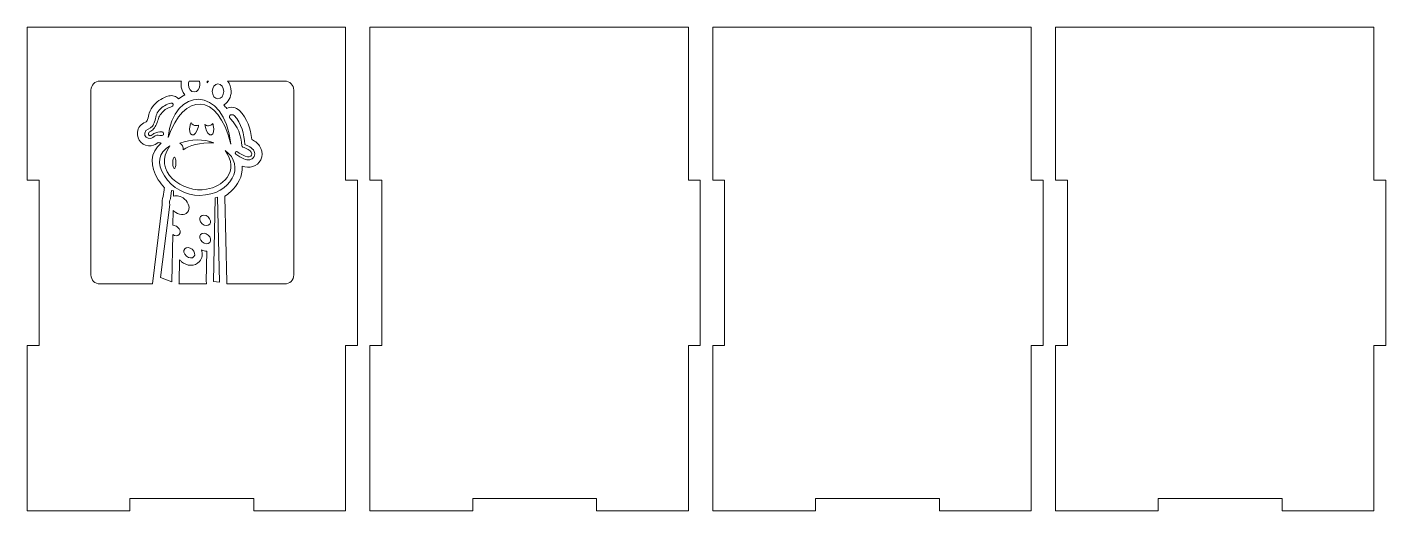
# Model space of a CAD drawing. Header units: millimetres. Extents: x -1461 to 1461, y -777 to 775.
# Drawn here: x 448.9 to 777.9, y 305.1 to 422.1 of the extents above; entities that cross this region are included whole.
import ezdxf

# ---------------------------------------------------------------- set-up
doc = ezdxf.new("R2010")
doc.units = ezdxf.units.MM
doc.header["$MEASUREMENT"] = 0
doc.layers.add('Camada 1', color=7, linetype='Continuous')

msp = doc.modelspace()

# ---------------------------------------------------------------- linework, layer by layer
at = {"layer": 'Camada 1', "color": 250, "lineweight": 20}
for points, knots in [([(448.8606, 305.1068), (448.8606, 305.1068), (473.748, 305.1068), (473.748, 305.1068), (473.748, 305.1068), (473.748, 305.1068), (473.748, 308.1068), (473.748, 308.1068), (473.748, 308.1068), (473.748, 308.1068), (503.7479, 308.1068), (503.7479, 308.1068), (503.7479, 308.1068), (503.7479, 308.1068), (503.7479, 305.1068), (503.7479, 305.1068), (503.7479, 305.1068), (503.7479, 305.1068), (525.973, 305.1068), (525.973, 305.1068), (525.973, 305.1068), (525.973, 305.1068), (525.973, 345.1068), (525.973, 345.1068), (525.973, 345.1068), (525.973, 345.1068), (528.8605, 345.1068), (528.8605, 345.1068), (528.8605, 345.1068), (528.8605, 345.1068), (528.8605, 385.1067), (528.8605, 385.1067), (528.8605, 385.1067), (528.8605, 385.1067), (525.973, 385.1067), (525.973, 385.1067), (525.973, 385.1067), (525.973, 385.1067), (525.973, 422.1067), (525.973, 422.1067), (525.973, 422.1067), (525.973, 422.1067), (448.8606, 422.1067), (448.8606, 422.1067), (448.8606, 422.1067), (448.8606, 422.1067), (448.8606, 385.1067), (448.8606, 385.1067), (448.8606, 385.1067), (448.8606, 385.1067), (451.7481, 385.1067), (451.7481, 385.1067), (451.7481, 385.1067), (451.7481, 385.1067), (451.7481, 345.1068), (451.7481, 345.1068), (451.7481, 345.1068), (451.7481, 345.1068), (448.8606, 345.1068), (448.8606, 345.1068), (448.8606, 345.1068), (448.8606, 345.1068), (448.8606, 305.1068), (448.8606, 305.1068)], [0, 0, 0, 0, 0.05882353, 0.05882353, 0.05882353, 0.05882353, 0.11764706, 0.11764706, 0.11764706, 0.11764706, 0.17647059, 0.17647059, 0.17647059, 0.17647059, 0.23529412, 0.23529412, 0.23529412, 0.23529412, 0.29411765, 0.29411765, 0.29411765, 0.29411765, 0.35294118, 0.35294118, 0.35294118, 0.35294118, 0.41176471, 0.41176471, 0.41176471, 0.41176471, 0.47058824, 0.47058824, 0.47058824, 0.47058824, 0.52941176, 0.52941176, 0.52941176, 0.52941176, 0.58823529, 0.58823529, 0.58823529, 0.58823529, 0.64705882, 0.64705882, 0.64705882, 0.64705882, 0.70588235, 0.70588235, 0.70588235, 0.70588235, 0.76470588, 0.76470588, 0.76470588, 0.76470588, 0.82352941, 0.82352941, 0.82352941, 0.82352941, 0.88235294, 0.88235294, 0.88235294, 0.88235294, 1, 1, 1, 1]), ([(531.8605, 305.1068), (531.8605, 305.1068), (556.7479, 305.1068), (556.7479, 305.1068), (556.7479, 305.1068), (556.7479, 305.1068), (556.7479, 308.1068), (556.7479, 308.1068), (556.7479, 308.1068), (556.7479, 308.1068), (586.7478, 308.1068), (586.7478, 308.1068), (586.7478, 308.1068), (586.7478, 308.1068), (586.7478, 305.1068), (586.7478, 305.1068), (586.7478, 305.1068), (586.7478, 305.1068), (608.9729, 305.1068), (608.9729, 305.1068), (608.9729, 305.1068), (608.9729, 305.1068), (608.9729, 345.1068), (608.9729, 345.1068), (608.9729, 345.1068), (608.9729, 345.1068), (611.8604, 345.1068), (611.8604, 345.1068), (611.8604, 345.1068), (611.8604, 345.1068), (611.8604, 385.1067), (611.8604, 385.1067), (611.8604, 385.1067), (611.8604, 385.1067), (608.9729, 385.1067), (608.9729, 385.1067), (608.9729, 385.1067), (608.9729, 385.1067), (608.9729, 422.1067), (608.9729, 422.1067), (608.9729, 422.1067), (608.9729, 422.1067), (531.8605, 422.1067), (531.8605, 422.1067), (531.8605, 422.1067), (531.8605, 422.1067), (531.8605, 385.1067), (531.8605, 385.1067), (531.8605, 385.1067), (531.8605, 385.1067), (534.748, 385.1067), (534.748, 385.1067), (534.748, 385.1067), (534.748, 385.1067), (534.748, 345.1068), (534.748, 345.1068), (534.748, 345.1068), (534.748, 345.1068), (531.8605, 345.1068), (531.8605, 345.1068), (531.8605, 345.1068), (531.8605, 345.1068), (531.8605, 305.1068), (531.8605, 305.1068)], [0, 0, 0, 0, 0.05882353, 0.05882353, 0.05882353, 0.05882353, 0.11764706, 0.11764706, 0.11764706, 0.11764706, 0.17647059, 0.17647059, 0.17647059, 0.17647059, 0.23529412, 0.23529412, 0.23529412, 0.23529412, 0.29411765, 0.29411765, 0.29411765, 0.29411765, 0.35294118, 0.35294118, 0.35294118, 0.35294118, 0.41176471, 0.41176471, 0.41176471, 0.41176471, 0.47058824, 0.47058824, 0.47058824, 0.47058824, 0.52941176, 0.52941176, 0.52941176, 0.52941176, 0.58823529, 0.58823529, 0.58823529, 0.58823529, 0.64705882, 0.64705882, 0.64705882, 0.64705882, 0.70588235, 0.70588235, 0.70588235, 0.70588235, 0.76470588, 0.76470588, 0.76470588, 0.76470588, 0.82352941, 0.82352941, 0.82352941, 0.82352941, 0.88235294, 0.88235294, 0.88235294, 0.88235294, 1, 1, 1, 1]), ([(614.8604, 305.1068), (614.8604, 305.1068), (639.7478, 305.1068), (639.7478, 305.1068), (639.7478, 305.1068), (639.7478, 305.1068), (639.7478, 308.1068), (639.7478, 308.1068), (639.7478, 308.1068), (639.7478, 308.1068), (669.7477, 308.1068), (669.7477, 308.1068), (669.7477, 308.1068), (669.7477, 308.1068), (669.7477, 305.1068), (669.7477, 305.1068), (669.7477, 305.1068), (669.7477, 305.1068), (691.9728, 305.1068), (691.9728, 305.1068), (691.9728, 305.1068), (691.9728, 305.1068), (691.9728, 345.1068), (691.9728, 345.1068), (691.9728, 345.1068), (691.9728, 345.1068), (694.8603, 345.1068), (694.8603, 345.1068), (694.8603, 345.1068), (694.8603, 345.1068), (694.8603, 385.1067), (694.8603, 385.1067), (694.8603, 385.1067), (694.8603, 385.1067), (691.9728, 385.1067), (691.9728, 385.1067), (691.9728, 385.1067), (691.9728, 385.1067), (691.9728, 422.1067), (691.9728, 422.1067), (691.9728, 422.1067), (691.9728, 422.1067), (614.8604, 422.1067), (614.8604, 422.1067), (614.8604, 422.1067), (614.8604, 422.1067), (614.8604, 385.1067), (614.8604, 385.1067), (614.8604, 385.1067), (614.8604, 385.1067), (617.7479, 385.1067), (617.7479, 385.1067), (617.7479, 385.1067), (617.7479, 385.1067), (617.7479, 345.1068), (617.7479, 345.1068), (617.7479, 345.1068), (617.7479, 345.1068), (614.8604, 345.1068), (614.8604, 345.1068), (614.8604, 345.1068), (614.8604, 345.1068), (614.8604, 305.1068), (614.8604, 305.1068)], [0, 0, 0, 0, 0.05882353, 0.05882353, 0.05882353, 0.05882353, 0.11764706, 0.11764706, 0.11764706, 0.11764706, 0.17647059, 0.17647059, 0.17647059, 0.17647059, 0.23529412, 0.23529412, 0.23529412, 0.23529412, 0.29411765, 0.29411765, 0.29411765, 0.29411765, 0.35294118, 0.35294118, 0.35294118, 0.35294118, 0.41176471, 0.41176471, 0.41176471, 0.41176471, 0.47058824, 0.47058824, 0.47058824, 0.47058824, 0.52941176, 0.52941176, 0.52941176, 0.52941176, 0.58823529, 0.58823529, 0.58823529, 0.58823529, 0.64705882, 0.64705882, 0.64705882, 0.64705882, 0.70588235, 0.70588235, 0.70588235, 0.70588235, 0.76470588, 0.76470588, 0.76470588, 0.76470588, 0.82352941, 0.82352941, 0.82352941, 0.82352941, 0.88235294, 0.88235294, 0.88235294, 0.88235294, 1, 1, 1, 1]), ([(697.8603, 305.1068), (697.8603, 305.1068), (722.7477, 305.1068), (722.7477, 305.1068), (722.7477, 305.1068), (722.7477, 305.1068), (722.7477, 308.1068), (722.7477, 308.1068), (722.7477, 308.1068), (722.7477, 308.1068), (752.7476, 308.1068), (752.7476, 308.1068), (752.7476, 308.1068), (752.7476, 308.1068), (752.7476, 305.1068), (752.7476, 305.1068), (752.7476, 305.1068), (752.7476, 305.1068), (774.9727, 305.1068), (774.9727, 305.1068), (774.9727, 305.1068), (774.9727, 305.1068), (774.9727, 345.1068), (774.9727, 345.1068), (774.9727, 345.1068), (774.9727, 345.1068), (777.8602, 345.1068), (777.8602, 345.1068), (777.8602, 345.1068), (777.8602, 345.1068), (777.8602, 385.1067), (777.8602, 385.1067), (777.8602, 385.1067), (777.8602, 385.1067), (774.9727, 385.1067), (774.9727, 385.1067), (774.9727, 385.1067), (774.9727, 385.1067), (774.9727, 422.1067), (774.9727, 422.1067), (774.9727, 422.1067), (774.9727, 422.1067), (697.8603, 422.1067), (697.8603, 422.1067), (697.8603, 422.1067), (697.8603, 422.1067), (697.8603, 385.1067), (697.8603, 385.1067), (697.8603, 385.1067), (697.8603, 385.1067), (700.7478, 385.1067), (700.7478, 385.1067), (700.7478, 385.1067), (700.7478, 385.1067), (700.7478, 345.1068), (700.7478, 345.1068), (700.7478, 345.1068), (700.7478, 345.1068), (697.8603, 345.1068), (697.8603, 345.1068), (697.8603, 345.1068), (697.8603, 345.1068), (697.8603, 305.1068), (697.8603, 305.1068)], [0, 0, 0, 0, 0.05882353, 0.05882353, 0.05882353, 0.05882353, 0.11764706, 0.11764706, 0.11764706, 0.11764706, 0.17647059, 0.17647059, 0.17647059, 0.17647059, 0.23529412, 0.23529412, 0.23529412, 0.23529412, 0.29411765, 0.29411765, 0.29411765, 0.29411765, 0.35294118, 0.35294118, 0.35294118, 0.35294118, 0.41176471, 0.41176471, 0.41176471, 0.41176471, 0.47058824, 0.47058824, 0.47058824, 0.47058824, 0.52941176, 0.52941176, 0.52941176, 0.52941176, 0.58823529, 0.58823529, 0.58823529, 0.58823529, 0.64705882, 0.64705882, 0.64705882, 0.64705882, 0.70588235, 0.70588235, 0.70588235, 0.70588235, 0.76470588, 0.76470588, 0.76470588, 0.76470588, 0.82352941, 0.82352941, 0.82352941, 0.82352941, 0.88235294, 0.88235294, 0.88235294, 0.88235294, 1, 1, 1, 1]), ([(479.2185, 359.9782), (479.2185, 359.9782), (466.4923, 359.9782), (466.4923, 359.9782), (466.4923, 359.9782), (465.2929, 359.9782), (464.3117, 360.9594), (464.3117, 362.1587), (464.3117, 362.1587), (464.3117, 362.1587), (464.3117, 406.8955), (464.3117, 406.8955), (464.3117, 406.8955), (464.3117, 408.0948), (465.2929, 409.076), (466.4923, 409.076), (466.4923, 409.076), (466.4923, 409.076), (486.2079, 409.076), (486.2079, 409.076), (486.2079, 409.076), (486.1527, 408.8088), (486.1239, 408.5353), (486.1239, 408.2614), (486.1239, 408.2614), (486.1239, 407.3289), (486.4552, 406.3991), (487.0406, 405.7166), (487.0406, 405.7166), (486.4953, 405.4526), (485.9813, 405.1247), (485.5036, 404.7437), (485.5036, 404.7437), (484.9512, 405.4129), (484.0323, 405.7282), (483.1488, 405.4698), (483.1488, 405.4698), (481.7579, 405.0631), (480.5125, 404.3495), (479.5327, 403.2724), (479.5327, 403.2724), (479.0105, 402.6981), (478.6608, 402.0789), (478.4257, 401.3413), (478.4257, 401.3413), (478.2638, 400.8333), (478.1757, 400.3036), (478.0032, 399.8017), (478.0032, 399.8017), (477.9473, 399.6388), (477.8811, 399.4618), (477.7878, 399.3115), (477.7878, 399.3115), (477.6995, 399.2536), (477.5757, 399.1938), (477.4934, 399.1499), (477.4934, 399.1499), (476.9781, 398.8743), (476.5306, 398.597), (476.1562, 398.1326), (476.1562, 398.1326), (475.8309, 397.7288), (475.6281, 397.2558), (475.5587, 396.7418), (475.5587, 396.7418), (475.295, 394.7885), (476.9754, 393.167), (478.9107, 393.4274), (478.9107, 393.4274), (479.6798, 393.531), (480.05, 393.8302), (480.6197, 394.182), (480.6197, 394.182), (480.7971, 394.1662), (481.0294, 394.117), (481.1804, 394.0981), (481.1804, 394.0981), (481.1804, 394.0981), (481.305, 394.0862), (481.305, 394.0862), (481.305, 394.0862), (478.5435, 391.7236), (478.5159, 388.5042), (480.6062, 385.1862), (480.6062, 385.1862), (481.0494, 384.4828), (481.5591, 383.8349), (482.1245, 383.249), (482.1245, 383.249), (482.0693, 383.1082), (482.0316, 382.9575), (482.0118, 382.7974), (482.0118, 382.7974), (482.0118, 382.7974), (481.8033, 381.1102), (481.8033, 381.1102), (481.8033, 381.1102), (481.534, 380.4911), (481.4617, 379.8058), (481.5593, 379.1357), (481.5593, 379.1357), (481.5593, 379.1357), (479.2185, 359.9782), (479.2185, 359.9782)], [0, 0, 0, 0, 0.03703704, 0.03703704, 0.03703704, 0.03703704, 0.07407407, 0.07407407, 0.07407407, 0.07407407, 0.11111111, 0.11111111, 0.11111111, 0.11111111, 0.14814815, 0.14814815, 0.14814815, 0.14814815, 0.18518519, 0.18518519, 0.18518519, 0.18518519, 0.22222222, 0.22222222, 0.22222222, 0.22222222, 0.25925926, 0.25925926, 0.25925926, 0.25925926, 0.2962963, 0.2962963, 0.2962963, 0.2962963, 0.33333333, 0.33333333, 0.33333333, 0.33333333, 0.37037037, 0.37037037, 0.37037037, 0.37037037, 0.40740741, 0.40740741, 0.40740741, 0.40740741, 0.44444444, 0.44444444, 0.44444444, 0.44444444, 0.48148148, 0.48148148, 0.48148148, 0.48148148, 0.51851852, 0.51851852, 0.51851852, 0.51851852, 0.55555556, 0.55555556, 0.55555556, 0.55555556, 0.59259259, 0.59259259, 0.59259259, 0.59259259, 0.62962963, 0.62962963, 0.62962963, 0.62962963, 0.66666667, 0.66666667, 0.66666667, 0.66666667, 0.7037037, 0.7037037, 0.7037037, 0.7037037, 0.74074074, 0.74074074, 0.74074074, 0.74074074, 0.77777778, 0.77777778, 0.77777778, 0.77777778, 0.81481481, 0.81481481, 0.81481481, 0.81481481, 0.85185185, 0.85185185, 0.85185185, 0.85185185, 0.88888889, 0.88888889, 0.88888889, 0.88888889, 0.92592593, 0.92592593, 0.92592593, 0.92592593, 1, 1, 1, 1]), ([(483.02, 395.382), (484.1269, 407.8266), (496.7028, 408.2055), (498.1678, 393.8199), (498.1678, 393.8199), (495.0673, 406.5772), (486.7086, 406.343), (483.02, 395.382)], [0, 0, 0, 0, 0.33333333, 0.33333333, 0.33333333, 0.33333333, 1, 1, 1, 1]), ([(490.7058, 408.2614), (490.7058, 407.2548), (490.0806, 406.4389), (489.3095, 406.4389), (489.3095, 406.4389), (488.5382, 406.4389), (487.913, 407.2548), (487.913, 408.2614), (487.913, 408.2614), (487.913, 408.5542), (487.966, 408.8309), (488.06, 409.076), (488.06, 409.076), (488.06, 409.076), (490.5589, 409.076), (490.5589, 409.076), (490.5589, 409.076), (490.653, 408.8309), (490.7058, 408.5542), (490.7058, 408.2614)], [0, 0, 0, 0, 0.16666667, 0.16666667, 0.16666667, 0.16666667, 0.33333333, 0.33333333, 0.33333333, 0.33333333, 0.5, 0.5, 0.5, 0.5, 0.66666667, 0.66666667, 0.66666667, 0.66666667, 1, 1, 1, 1]), ([(492.7598, 409.076), (492.6557, 408.9503), (492.5599, 408.8167), (492.4732, 408.6766), (492.4732, 408.6766), (492.4592, 408.8108), (492.4383, 408.9441), (492.4111, 409.076), (492.4111, 409.076), (492.4111, 409.076), (492.7598, 409.076), (492.7598, 409.076)], [0, 0, 0, 0, 0.25, 0.25, 0.25, 0.25, 0.5, 0.5, 0.5, 0.5, 1, 1, 1, 1]), ([(493.6709, 406.5772), (493.6709, 407.5837), (494.2961, 408.3997), (495.0673, 408.3997), (495.0673, 408.3997), (495.8385, 408.3997), (496.4637, 407.5837), (496.4637, 406.5772), (496.4637, 406.5772), (496.4637, 405.5706), (495.8385, 404.7547), (495.0673, 404.7547), (495.0673, 404.7547), (494.2961, 404.7547), (493.6709, 405.5706), (493.6709, 406.5772)], [0, 0, 0, 0, 0.2, 0.2, 0.2, 0.2, 0.4, 0.4, 0.4, 0.4, 0.6, 0.6, 0.6, 0.6, 1, 1, 1, 1]), ([(497.175, 359.9782), (497.2092, 360.1258), (497.2247, 360.2806), (497.221, 360.4417), (497.221, 360.4417), (497.221, 360.4417), (496.7476, 381.0568), (496.7476, 381.0568), (496.7476, 381.0568), (496.746, 381.1265), (496.7408, 381.1949), (496.7321, 381.2619), (496.7321, 381.2619), (497.2257, 381.5594), (497.6958, 381.8999), (498.136, 382.2849), (498.136, 382.2849), (499.8733, 383.8039), (501.0526, 386.0147), (500.9513, 388.3614), (500.9513, 388.3614), (500.9513, 388.3614), (500.945, 388.481), (500.945, 388.481), (500.945, 388.481), (502.629, 387.9195), (504.5807, 388.3144), (505.4295, 390.0416), (505.4295, 390.0416), (505.8558, 390.9088), (505.8509, 391.9037), (505.4671, 392.7844), (505.4671, 392.7844), (505.099, 393.6291), (504.4288, 394.2827), (503.6331, 394.7312), (503.6331, 394.7312), (503.4994, 394.8066), (503.3632, 394.8773), (503.225, 394.9438), (503.225, 394.9438), (502.9329, 397.5405), (502.1771, 400.029), (500.2643, 401.9427), (500.2643, 401.9427), (499.4767, 402.8044), (498.1429, 402.9781), (497.1705, 402.4101), (497.1705, 402.4101), (496.9569, 402.7198), (496.7292, 403.0194), (496.4864, 403.307), (496.4864, 403.307), (496.4864, 403.307), (496.4727, 403.3233), (496.4727, 403.3233), (496.4727, 403.3233), (497.5865, 403.9373), (498.2528, 405.2544), (498.2528, 406.5772), (498.2528, 406.5772), (498.2528, 407.489), (497.9361, 408.398), (497.3746, 409.076), (497.3746, 409.076), (497.3746, 409.076), (511.229, 409.076), (511.229, 409.076), (511.229, 409.076), (512.4283, 409.076), (513.4095, 408.0948), (513.4095, 406.8955), (513.4095, 406.8955), (513.4095, 406.8955), (513.4095, 362.1587), (513.4095, 362.1587), (513.4095, 362.1587), (513.4095, 360.9594), (512.4283, 359.9782), (511.229, 359.9782), (511.229, 359.9782), (511.229, 359.9782), (497.175, 359.9782), (497.175, 359.9782)], [0, 0, 0, 0, 0.04545455, 0.04545455, 0.04545455, 0.04545455, 0.09090909, 0.09090909, 0.09090909, 0.09090909, 0.13636364, 0.13636364, 0.13636364, 0.13636364, 0.18181818, 0.18181818, 0.18181818, 0.18181818, 0.22727273, 0.22727273, 0.22727273, 0.22727273, 0.27272727, 0.27272727, 0.27272727, 0.27272727, 0.31818182, 0.31818182, 0.31818182, 0.31818182, 0.36363636, 0.36363636, 0.36363636, 0.36363636, 0.40909091, 0.40909091, 0.40909091, 0.40909091, 0.45454545, 0.45454545, 0.45454545, 0.45454545, 0.5, 0.5, 0.5, 0.5, 0.54545455, 0.54545455, 0.54545455, 0.54545455, 0.59090909, 0.59090909, 0.59090909, 0.59090909, 0.63636364, 0.63636364, 0.63636364, 0.63636364, 0.68181818, 0.68181818, 0.68181818, 0.68181818, 0.72727273, 0.72727273, 0.72727273, 0.72727273, 0.77272727, 0.77272727, 0.77272727, 0.77272727, 0.81818182, 0.81818182, 0.81818182, 0.81818182, 0.86363636, 0.86363636, 0.86363636, 0.86363636, 0.90909091, 0.90909091, 0.90909091, 0.90909091, 1, 1, 1, 1]), ([(481.5181, 401.4667), (480.7866, 400.6625), (480.6524, 399.9905), (480.3165, 399.0126), (480.3165, 399.0126), (480.1594, 398.5554), (479.9728, 398.1399), (479.6868, 397.7468), (479.6868, 397.7468), (479.44, 397.4073), (479.1323, 397.1813), (478.7895, 396.9499), (478.7895, 396.9499), (478.6337, 396.8448), (478.3596, 396.6738), (478.2627, 396.5106), (478.2627, 396.5106), (478.2387, 396.4702), (478.2244, 396.4293), (478.2182, 396.3827), (478.2182, 396.3827), (478.194, 396.2032), (478.2752, 396.0255), (478.4268, 395.9263), (478.4268, 395.9263), (478.4946, 395.882), (478.5754, 395.8391), (478.6592, 395.8504), (478.6592, 395.8504), (478.8479, 395.8758), (479.3374, 396.2442), (479.5222, 396.3534), (479.5222, 396.3534), (480.1536, 396.7257), (480.7822, 396.8523), (481.5124, 396.7613), (481.5124, 396.7613), (481.7569, 396.7308), (481.9313, 396.5066), (481.9009, 396.2621), (481.9009, 396.2621), (481.8704, 396.0175), (481.646, 395.8432), (481.4017, 395.8736), (481.4017, 395.8736), (480.8671, 395.9402), (480.3316, 396.0916), (479.8703, 395.8196), (479.8703, 395.8196), (479.488, 395.594), (479.1259, 395.2616), (478.6721, 395.2005), (478.6721, 395.2005), (477.9251, 395.1), (477.2216, 395.6874), (477.3316, 396.5025), (477.3316, 396.5025), (477.4613, 397.4625), (478.707, 397.5284), (479.1884, 398.1902), (479.1884, 398.1902), (479.4203, 398.5091), (479.5678, 398.8496), (479.6952, 399.2203), (479.6952, 399.2203), (480.0782, 400.3354), (480.0189, 401.1478), (480.8563, 402.0686), (480.8563, 402.0686), (481.6134, 402.9009), (482.5768, 403.4384), (483.651, 403.7526), (483.651, 403.7526), (483.8875, 403.8218), (484.1367, 403.6854), (484.2059, 403.4489), (484.2059, 403.4489), (484.275, 403.2124), (484.1386, 402.9632), (483.9022, 402.894), (483.9022, 402.894), (482.9873, 402.6265), (482.1636, 402.1764), (481.5181, 401.4667)], [0, 0, 0, 0, 0.04545455, 0.04545455, 0.04545455, 0.04545455, 0.09090909, 0.09090909, 0.09090909, 0.09090909, 0.13636364, 0.13636364, 0.13636364, 0.13636364, 0.18181818, 0.18181818, 0.18181818, 0.18181818, 0.22727273, 0.22727273, 0.22727273, 0.22727273, 0.27272727, 0.27272727, 0.27272727, 0.27272727, 0.31818182, 0.31818182, 0.31818182, 0.31818182, 0.36363636, 0.36363636, 0.36363636, 0.36363636, 0.40909091, 0.40909091, 0.40909091, 0.40909091, 0.45454545, 0.45454545, 0.45454545, 0.45454545, 0.5, 0.5, 0.5, 0.5, 0.54545455, 0.54545455, 0.54545455, 0.54545455, 0.59090909, 0.59090909, 0.59090909, 0.59090909, 0.63636364, 0.63636364, 0.63636364, 0.63636364, 0.68181818, 0.68181818, 0.68181818, 0.68181818, 0.72727273, 0.72727273, 0.72727273, 0.72727273, 0.77272727, 0.77272727, 0.77272727, 0.77272727, 0.81818182, 0.81818182, 0.81818182, 0.81818182, 0.86363636, 0.86363636, 0.86363636, 0.86363636, 0.90909091, 0.90909091, 0.90909091, 0.90909091, 1, 1, 1, 1]), ([(488.3145, 398.3119), (488.3808, 398.5799), (488.4683, 398.8297), (488.5705, 399.0533), (488.5705, 399.0533), (488.7755, 398.6034), (489.2292, 398.2906), (489.7558, 398.2906), (489.7558, 398.2906), (489.9698, 398.2906), (490.1716, 398.3422), (490.3496, 398.4335), (490.3496, 398.4335), (490.3299, 398.2406), (490.2955, 398.0397), (490.245, 397.8351), (490.245, 397.8351), (489.966, 396.7058), (489.3077, 395.8968), (488.7746, 396.0285), (488.7746, 396.0285), (488.2417, 396.1601), (488.0357, 397.1825), (488.3145, 398.3119)], [0, 0, 0, 0, 0.14285714, 0.14285714, 0.14285714, 0.14285714, 0.28571429, 0.28571429, 0.28571429, 0.28571429, 0.42857143, 0.42857143, 0.42857143, 0.42857143, 0.57142857, 0.57142857, 0.57142857, 0.57142857, 0.71428571, 0.71428571, 0.71428571, 0.71428571, 1, 1, 1, 1]), ([(493.7906, 398.7768), (493.8448, 398.6297), (493.8926, 398.4741), (493.9328, 398.3119), (493.9328, 398.3119), (494.2117, 397.1825), (494.0057, 396.1601), (493.4726, 396.0285), (493.4726, 396.0285), (492.9397, 395.8968), (492.2814, 396.7058), (492.0025, 397.8351), (492.0025, 397.8351), (491.9385, 398.0938), (491.9002, 398.3469), (491.8852, 398.585), (491.8852, 398.585), (492.1152, 398.3808), (492.4178, 398.2566), (492.7495, 398.2566), (492.7495, 398.2566), (493.1752, 398.2566), (493.5531, 398.461), (493.7906, 398.7768)], [0, 0, 0, 0, 0.14285714, 0.14285714, 0.14285714, 0.14285714, 0.28571429, 0.28571429, 0.28571429, 0.28571429, 0.42857143, 0.42857143, 0.42857143, 0.42857143, 0.57142857, 0.57142857, 0.57142857, 0.57142857, 0.71428571, 0.71428571, 0.71428571, 0.71428571, 1, 1, 1, 1]), ([(500.8389, 393.4121), (500.7139, 395.8936), (499.8966, 398.142), (498.0929, 399.9207), (498.0929, 399.9207), (497.3308, 400.8671), (498.5326, 401.2343), (498.9623, 400.7142), (498.9623, 400.7142), (500.837, 398.8655), (501.3699, 396.2691), (501.5393, 393.6952), (501.5393, 393.6952), (501.9565, 393.5552), (502.3746, 393.3869), (502.7546, 393.1727), (502.7546, 393.1727), (503.2056, 392.9184), (503.6168, 392.5519), (503.827, 392.0697), (503.827, 392.0697), (504.0004, 391.6719), (504.0178, 391.2249), (503.824, 390.8308), (503.824, 390.8308), (503.3643, 389.8954), (502.2079, 389.9), (501.3633, 390.2318), (501.3633, 390.2318), (500.6666, 390.5058), (499.981, 390.951), (499.3768, 391.3887), (499.3768, 391.3887), (499.2172, 391.5043), (499.1813, 391.7287), (499.297, 391.8884), (499.297, 391.8884), (499.4126, 392.048), (499.637, 392.0838), (499.7967, 391.9682), (499.7967, 391.9682), (500.3491, 391.5681), (500.9878, 391.1484), (501.6251, 390.8979), (501.6251, 390.8979), (503.2537, 390.2578), (503.8969, 391.7071), (502.4032, 392.5493), (502.4032, 392.5493), (501.9963, 392.7787), (501.5345, 392.9495), (501.0896, 393.0885), (501.0896, 393.0885), (500.9437, 393.134), (500.8465, 393.2594), (500.8389, 393.4121)], [0, 0, 0, 0, 0.06666667, 0.06666667, 0.06666667, 0.06666667, 0.13333333, 0.13333333, 0.13333333, 0.13333333, 0.2, 0.2, 0.2, 0.2, 0.26666667, 0.26666667, 0.26666667, 0.26666667, 0.33333333, 0.33333333, 0.33333333, 0.33333333, 0.4, 0.4, 0.4, 0.4, 0.46666667, 0.46666667, 0.46666667, 0.46666667, 0.53333333, 0.53333333, 0.53333333, 0.53333333, 0.6, 0.6, 0.6, 0.6, 0.66666667, 0.66666667, 0.66666667, 0.66666667, 0.73333333, 0.73333333, 0.73333333, 0.73333333, 0.8, 0.8, 0.8, 0.8, 0.86666667, 0.86666667, 0.86666667, 0.86666667, 1, 1, 1, 1]), ([(485.7885, 394.045), (488.6906, 395.0855), (491.46, 395.117), (494.0961, 394.1396), (494.0961, 394.1396), (490.6219, 394.1554), (488.1365, 393.5794), (486.6406, 392.4119), (486.6406, 392.4119), (486.7424, 393.1794), (486.4583, 393.7238), (485.7885, 394.045)], [0, 0, 0, 0, 0.25, 0.25, 0.25, 0.25, 0.5, 0.5, 0.5, 0.5, 1, 1, 1, 1]), ([(483.4453, 393.4299), (478.8941, 387.3151), (486.6472, 381.7838), (492.3108, 382.9005), (492.3108, 382.9005), (494.3045, 383.2934), (496.0506, 384.0885), (497.2775, 385.7542), (497.2775, 385.7542), (498.6813, 387.6603), (498.5203, 389.8402), (496.7945, 392.2938), (496.7945, 392.2938), (501.8882, 388.6983), (498.2907, 381.5126), (490.6941, 381.4281), (490.6941, 381.4281), (487.2082, 381.3894), (483.9561, 383.1765), (482.12, 386.1399), (482.12, 386.1399), (480.1342, 389.2431), (480.576, 391.673), (483.4453, 393.4299)], [0, 0, 0, 0, 0.14285714, 0.14285714, 0.14285714, 0.14285714, 0.28571429, 0.28571429, 0.28571429, 0.28571429, 0.42857143, 0.42857143, 0.42857143, 0.42857143, 0.57142857, 0.57142857, 0.57142857, 0.57142857, 0.71428571, 0.71428571, 0.71428571, 0.71428571, 1, 1, 1, 1]), ([(484.4986, 390.6843), (484.7142, 390.6843), (484.889, 390.0591), (484.889, 389.2879), (484.889, 389.2879), (484.889, 388.5167), (484.7142, 387.8916), (484.4986, 387.8916), (484.4986, 387.8916), (484.2828, 387.8916), (484.108, 388.5167), (484.108, 389.2879), (484.108, 389.2879), (484.108, 390.0591), (484.2828, 390.6843), (484.4986, 390.6843)], [0, 0, 0, 0, 0.2, 0.2, 0.2, 0.2, 0.4, 0.4, 0.4, 0.4, 0.6, 0.6, 0.6, 0.6, 1, 1, 1, 1]), ([(484.2832, 381.1952), (485.0492, 381.4958), (486.1085, 381.2647), (486.9559, 380.5376), (486.9559, 380.5376), (488.0622, 379.5885), (488.3882, 378.1538), (487.684, 377.3329), (487.684, 377.3329), (486.9797, 376.512), (485.512, 376.6159), (484.4057, 377.5652), (484.4057, 377.5652), (484.3398, 377.6217), (484.2767, 377.6801), (484.2163, 377.7397), (484.2163, 377.7397), (484.2163, 377.7397), (484.1474, 374.1784), (484.1474, 374.1784), (484.1474, 374.1784), (484.5159, 374.195), (484.9372, 374.0469), (485.2918, 373.7426), (485.2918, 373.7426), (485.9069, 373.2149), (486.0881, 372.4172), (485.6965, 371.9608), (485.6965, 371.9608), (485.3522, 371.5594), (484.6792, 371.5559), (484.1036, 371.92), (484.1036, 371.92), (484.1036, 371.92), (483.882, 360.4716), (483.882, 360.4716), (483.882, 360.4716), (483.882, 360.4716), (481.1839, 361.513), (481.1839, 361.513), (481.1839, 361.513), (481.1839, 361.513), (483.3687, 379.1901), (483.3687, 379.1901), (483.3687, 379.1901), (483.2484, 379.6949), (483.2988, 380.1891), (483.5408, 380.5823), (483.5408, 380.5823), (483.5408, 380.5823), (483.7875, 382.578), (483.7875, 382.578), (483.7875, 382.578), (483.7875, 382.578), (484.3081, 382.4832), (484.3081, 382.4832), (484.3081, 382.4832), (484.3081, 382.4832), (484.2832, 381.1952), (484.2832, 381.1952)], [0, 0, 0, 0, 0.0625, 0.0625, 0.0625, 0.0625, 0.125, 0.125, 0.125, 0.125, 0.1875, 0.1875, 0.1875, 0.1875, 0.25, 0.25, 0.25, 0.25, 0.3125, 0.3125, 0.3125, 0.3125, 0.375, 0.375, 0.375, 0.375, 0.4375, 0.4375, 0.4375, 0.4375, 0.5, 0.5, 0.5, 0.5, 0.5625, 0.5625, 0.5625, 0.5625, 0.625, 0.625, 0.625, 0.625, 0.6875, 0.6875, 0.6875, 0.6875, 0.75, 0.75, 0.75, 0.75, 0.8125, 0.8125, 0.8125, 0.8125, 0.875, 0.875, 0.875, 0.875, 1, 1, 1, 1]), ([(494.0123, 360.5663), (494.0123, 360.5663), (494.391, 380.8265), (494.391, 380.8265), (494.391, 380.8265), (494.391, 380.8265), (494.959, 381.0158), (494.959, 381.0158), (494.959, 381.0158), (494.959, 381.0158), (495.4324, 360.4006), (495.4324, 360.4006), (495.4324, 360.4006), (495.4324, 360.4006), (494.0123, 360.5663), (494.0123, 360.5663)], [0, 0, 0, 0, 0.2, 0.2, 0.2, 0.2, 0.4, 0.4, 0.4, 0.4, 0.6, 0.6, 0.6, 0.6, 1, 1, 1, 1]), ([(490.8405, 376.3403), (491.232, 376.7968), (492.048, 376.739), (492.6631, 376.2111), (492.6631, 376.2111), (493.2782, 375.6834), (493.4594, 374.8858), (493.0679, 374.4293), (493.0679, 374.4293), (492.6764, 373.973), (491.8603, 374.0308), (491.2452, 374.5586), (491.2452, 374.5586), (490.6301, 375.0862), (490.4489, 375.8839), (490.8405, 376.3403)], [0, 0, 0, 0, 0.2, 0.2, 0.2, 0.2, 0.4, 0.4, 0.4, 0.4, 0.6, 0.6, 0.6, 0.6, 1, 1, 1, 1]), ([(490.863, 371.936), (491.2546, 372.3923), (492.0707, 372.3345), (492.6857, 371.8067), (492.6857, 371.8067), (493.3008, 371.2791), (493.4821, 370.4814), (493.0905, 370.0249), (493.0905, 370.0249), (492.6989, 369.5685), (491.883, 369.6263), (491.2679, 370.1542), (491.2679, 370.1542), (490.6528, 370.6818), (490.4716, 371.4795), (490.863, 371.936)], [0, 0, 0, 0, 0.2, 0.2, 0.2, 0.2, 0.4, 0.4, 0.4, 0.4, 0.6, 0.6, 0.6, 0.6, 1, 1, 1, 1]), ([(488.8276, 368.3748), (489.4428, 367.8471), (489.624, 367.0494), (489.2325, 366.593), (489.2325, 366.593), (488.8408, 366.1366), (488.0249, 366.1944), (487.4098, 366.7222), (487.4098, 366.7222), (486.7946, 367.2499), (486.6134, 368.0476), (487.005, 368.504), (487.005, 368.504), (487.3964, 368.9603), (488.2125, 368.9025), (488.8276, 368.3748)], [0, 0, 0, 0, 0.2, 0.2, 0.2, 0.2, 0.4, 0.4, 0.4, 0.4, 0.6, 0.6, 0.6, 0.6, 1, 1, 1, 1]), ([(491.0389, 368.214), (491.4612, 368.0328), (491.9134, 367.9332), (492.3605, 367.9304), (492.3605, 367.9304), (492.3605, 367.9304), (492.2234, 360.5997), (492.2234, 360.5997), (492.2234, 360.5997), (492.2193, 360.3822), (492.2541, 360.1728), (492.3213, 359.9782), (492.3213, 359.9782), (492.3213, 359.9782), (485.6058, 359.9782), (485.6058, 359.9782), (485.6058, 359.9782), (485.6457, 360.1237), (485.6677, 360.2772), (485.6708, 360.4369), (485.6708, 360.4369), (485.6708, 360.4369), (485.7755, 365.8512), (485.7755, 365.8512), (485.7755, 365.8512), (485.9161, 365.6749), (486.0734, 365.5114), (486.2448, 365.3643), (486.2448, 365.3643), (487.4855, 364.2998), (489.4512, 364.1002), (490.5903, 365.4281), (490.5903, 365.4281), (491.2901, 366.2438), (491.37, 367.2859), (491.0389, 368.214)], [0, 0, 0, 0, 0.1, 0.1, 0.1, 0.1, 0.2, 0.2, 0.2, 0.2, 0.3, 0.3, 0.3, 0.3, 0.4, 0.4, 0.4, 0.4, 0.5, 0.5, 0.5, 0.5, 0.6, 0.6, 0.6, 0.6, 0.7, 0.7, 0.7, 0.7, 0.8, 0.8, 0.8, 0.8, 1, 1, 1, 1])]:
    msp.add_open_spline(points, degree=3, knots=knots, dxfattribs=at)

doc.saveas('drawing.dxf')
